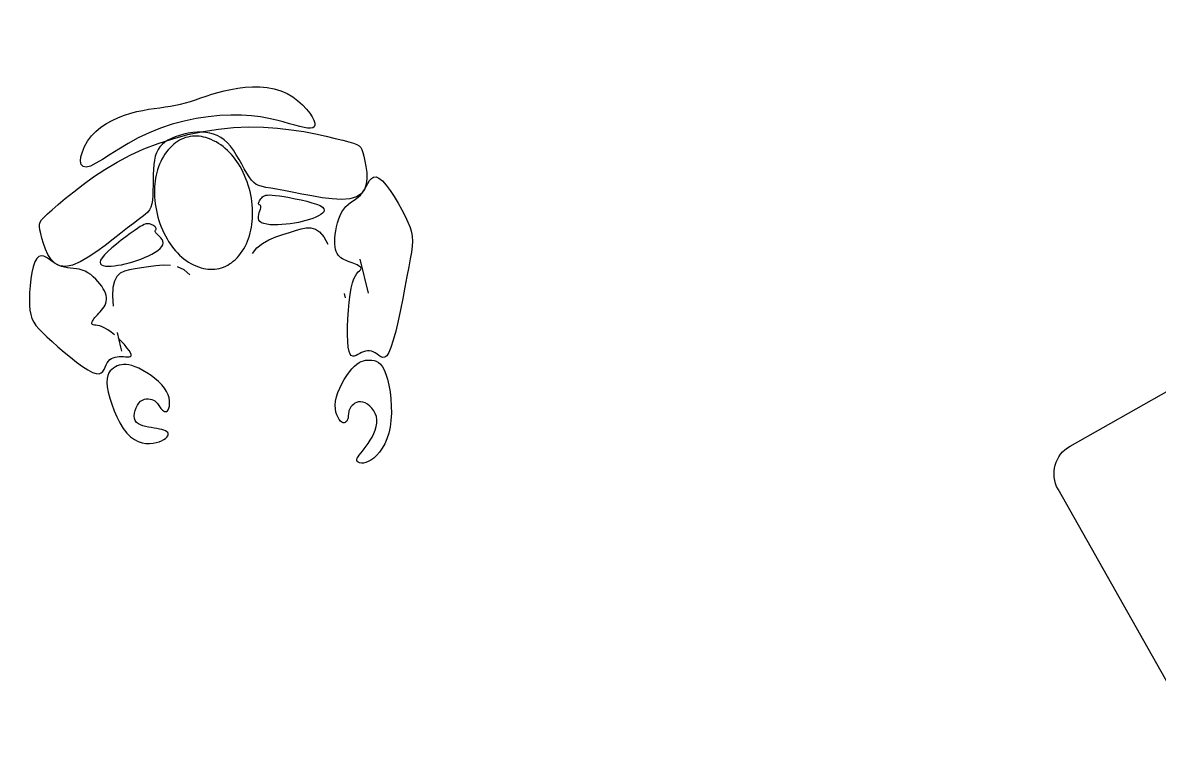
# Model space of a CAD drawing. Header units: inches. Extents: x 204954 to 440946, y -300749 to -143756.
# Drawn here: x 219859.9 to 219914.9, y -150675.4 to -150640.7 of the extents above; entities that cross this region are included whole.
import ezdxf

# ---------------------------------------------------------------- set-up
doc = ezdxf.new("R2010")
doc.units = ezdxf.units.IN
doc.header["$LTSCALE"] = 9
doc.header["$MEASUREMENT"] = 0
doc.linetypes.add('0', pattern=[0])
doc.layers.add('beam framing', color=91, linetype='Continuous')

msp = doc.modelspace()

# ---------------------------------------------------------------- linework, layer by layer
at = {"color": 1, "linetype": '0'}
for p, q in [((219869.31162, -150644.05123), (219869.61782, -150643.97182)), ((219869.61782, -150643.97182), (219869.94432, -150643.90102)), ((219869.94432, -150643.90102), (219870.28702, -150643.84251)), ((219870.28702, -150643.84251), (219870.64037, -150643.80015)), ((219870.64037, -150643.80015), (219870.99886, -150643.77782)), ((219870.99886, -150643.77782), (219871.35693, -150643.7794)), ((219871.35693, -150643.7794), (219871.70906, -150643.80875)), ((219871.70906, -150643.80875), (219872.04971, -150643.86975)), ((219872.04971, -150643.86975), (219872.37334, -150643.96627)), ((219872.37334, -150643.96627), (219872.67498, -150644.10007)), ((219867.51282, -150644.61995), (219867.75485, -150644.55588)), ((219867.75485, -150644.55588), (219867.99663, -150644.48167)), ((219867.99663, -150644.48167), (219868.24129, -150644.39996)), ((219868.24129, -150644.39996), (219868.49198, -150644.31341)), ((219868.49198, -150644.31341), (219868.75183, -150644.22468)), ((219868.75183, -150644.22468), (219869.024, -150644.1364)), ((219869.024, -150644.1364), (219869.31162, -150644.05123)), ((219872.67498, -150644.10007), (219872.95187, -150644.26444)), ((219872.95187, -150644.26444), (219873.20182, -150644.45056)), ((219873.20182, -150644.45056), (219873.42263, -150644.64958)), ((219864.79892, -150645.154), (219865.10001, -150645.05867)), ((219865.10001, -150645.05867), (219865.39712, -150644.98045)), ((219865.39712, -150644.98045), (219865.68606, -150644.91763)), ((219865.68606, -150644.91763), (219865.96656, -150644.86704)), ((219865.96656, -150644.86704), (219866.23935, -150644.82509)), ((219866.23935, -150644.82509), (219866.50516, -150644.78821)), ((219866.50516, -150644.78821), (219866.76468, -150644.75283)), ((219866.76468, -150644.75283), (219867.01866, -150644.71537)), ((219867.01866, -150644.71537), (219867.2678, -150644.67227)), ((219867.2678, -150644.67227), (219867.51282, -150644.61995)), ((219869.95517, -150645.14423), (219869.41221, -150645.17153)), ((219870.46817, -150645.14704), (219869.95517, -150645.14423)), ((219870.94453, -150645.17844), (219870.46817, -150645.14704)), ((219873.42263, -150644.64958), (219873.61212, -150644.8527)), ((219873.61212, -150644.8527), (219873.76808, -150645.05107)), ((219873.76808, -150645.05107), (219873.88832, -150645.23587)), ((219863.65787, -150645.73274), (219863.92332, -150645.55581)), ((219863.92332, -150645.55581), (219864.20541, -150645.40126)), ((219864.20541, -150645.40126), (219864.499, -150645.26776)), ((219864.499, -150645.26776), (219864.79892, -150645.154)), ((219867.10515, -150645.59363), (219866.53566, -150645.7803)), ((219867.68576, -150645.44), (219867.10515, -150645.59363)), ((219868.26929, -150645.31883), (219867.68576, -150645.44)), ((219868.84751, -150645.22954), (219868.26929, -150645.31883)), ((219869.41221, -150645.17153), (219868.84751, -150645.22954)), ((219871.38366, -150645.23319), (219870.94453, -150645.17844)), ((219871.78651, -150645.30512), (219871.38366, -150645.23319)), ((219872.15403, -150645.38803), (219871.78651, -150645.30512)), ((219872.48716, -150645.47577), (219872.15403, -150645.38803)), ((219872.78685, -150645.56214), (219872.48716, -150645.47577)), ((219873.05405, -150645.64098), (219872.78685, -150645.56214)), ((219873.2897, -150645.7061), (219873.05405, -150645.64098)), ((219873.88832, -150645.23587), (219873.97064, -150645.39828)), ((219873.97064, -150645.39828), (219874.01342, -150645.53117)), ((219874.01728, -150645.63425), (219873.98341, -150645.70894)), ((219874.01342, -150645.53117), (219874.01728, -150645.63425)), ((219863.01286, -150646.40833), (219863.1976, -150646.159)), ((219863.1976, -150646.159), (219863.41425, -150645.93337)), ((219863.41425, -150645.93337), (219863.65787, -150645.73274)), ((219865.98552, -150646.00061), (219865.46229, -150646.25247)), ((219866.53566, -150645.7803), (219865.98552, -150646.00061)), ((219867.25451, -150646.19613), (219867.06801, -150646.27471)), ((219867.14099, -150646.28902), (219867.86883, -150646.09467)), ((219867.45479, -150646.12787), (219867.25451, -150646.19613)), ((219867.66502, -150646.07083), (219867.45479, -150646.12787)), ((219867.88138, -150646.02593), (219867.66502, -150646.07083)), ((219867.86883, -150646.09467), (219868.6059, -150645.93892)), ((219868.10005, -150645.99407), (219867.88138, -150646.02593)), ((219868.31721, -150645.97619), (219868.10005, -150645.99407)), ((219868.52904, -150645.97317), (219868.31721, -150645.97619)), ((219868.73242, -150645.98607), (219868.52904, -150645.97317)), ((219868.6059, -150645.93892), (219869.34608, -150645.82324)), ((219868.92704, -150646.01636), (219868.73242, -150645.98607)), ((219869.11328, -150646.06566), (219868.92704, -150646.01636)), ((219869.29152, -150646.13557), (219869.11328, -150646.06566)), ((219869.46215, -150646.22771), (219869.29152, -150646.13557)), ((219869.34608, -150645.82324), (219870.08326, -150645.74908)), ((219869.62555, -150646.34367), (219869.46215, -150646.22771)), ((219870.08326, -150645.74908), (219870.81133, -150645.71791)), ((219870.81133, -150645.71791), (219871.52379, -150645.72958)), ((219871.52379, -150645.72958), (219872.21261, -150645.7775)), ((219872.21261, -150645.7775), (219872.86937, -150645.8535)), ((219872.86937, -150645.8535), (219873.48565, -150645.94936)), ((219873.49439, -150645.75212), (219873.2897, -150645.7061)), ((219873.48565, -150645.94936), (219874.05304, -150646.05692)), ((219873.6673, -150645.77683), (219873.49439, -150645.75212)), ((219873.80723, -150645.77882), (219873.6673, -150645.77683)), ((219873.913, -150645.75666), (219873.80723, -150645.77882)), ((219873.98341, -150645.70894), (219873.913, -150645.75666)), ((219874.05304, -150646.05692), (219874.5631, -150646.16797)), ((219874.5631, -150646.16797), (219875.00743, -150646.27433)), ((219862.755, -150646.92791), (219862.86406, -150646.66947)), ((219862.86406, -150646.66947), (219863.01286, -150646.40833)), ((219864.51603, -150646.79685), (219864.10173, -150647.05838)), ((219864.97101, -150646.52304), (219864.51603, -150646.79685)), ((219865.46229, -150646.25247), (219864.97101, -150646.52304)), ((219865.07394, -150647.08909), (219865.73743, -150646.78769)), ((219865.73743, -150646.78769), (219866.42849, -150646.52052)), ((219866.51377, -150646.68686), (219866.42281, -150646.82111)), ((219866.42849, -150646.52052), (219867.14099, -150646.28902)), ((219866.6227, -150646.56703), (219866.51377, -150646.68686)), ((219866.75076, -150646.45963), (219866.6227, -150646.56703)), ((219866.89909, -150646.36268), (219866.75076, -150646.45963)), ((219867.06801, -150646.27471), (219866.89909, -150646.36268)), ((219869.78211, -150646.48508), (219869.62555, -150646.34367)), ((219869.93221, -150646.65354), (219869.78211, -150646.48508)), ((219870.07623, -150646.84895), (219869.93221, -150646.65354)), ((219875.00743, -150646.27433), (219875.37761, -150646.3678)), ((219875.37761, -150646.3678), (219875.66859, -150646.44307)), ((219875.66859, -150646.44307), (219875.88886, -150646.50634)), ((219875.88886, -150646.50634), (219876.05027, -150646.56667)), ((219876.05027, -150646.56667), (219876.16469, -150646.63313)), ((219876.16469, -150646.63313), (219876.24398, -150646.71479)), ((219876.24398, -150646.71479), (219876.29998, -150646.82071)), ((219862.6713, -150647.37867), (219862.68948, -150647.16915)), ((219862.68948, -150647.16915), (219862.755, -150646.92791)), ((219863.73249, -150647.29214), (219863.41268, -150647.48263)), ((219864.10173, -150647.05838), (219863.73249, -150647.29214)), ((219864.44374, -150647.42164), (219865.07394, -150647.08909)), ((219866.2464, -150647.33001), (219866.21593, -150647.54162)), ((219866.29027, -150647.14071), (219866.2464, -150647.33001)), ((219866.3487, -150646.97173), (219866.29027, -150647.14071)), ((219866.42281, -150646.82111), (219866.3487, -150646.97173)), ((219870.21455, -150647.06443), (219870.07623, -150646.84895)), ((219870.34753, -150647.29139), (219870.21455, -150647.06443)), ((219870.47555, -150647.52124), (219870.34753, -150647.29139)), ((219876.29998, -150646.82071), (219876.34457, -150646.95997)), ((219876.34457, -150646.95997), (219876.3896, -150647.14163)), ((219876.3896, -150647.14163), (219876.44272, -150647.37067)), ((219862.70426, -150647.54196), (219862.6713, -150647.37867)), ((219862.79217, -150647.64451), (219862.70426, -150647.54196)), ((219862.93883, -150647.67181), (219862.79217, -150647.64451)), ((219863.14667, -150647.61435), (219862.93883, -150647.67181)), ((219863.41268, -150647.48263), (219863.14667, -150647.61435)), ((219863.29959, -150648.14056), (219863.85102, -150647.77583)), ((219863.85102, -150647.77583), (219864.44374, -150647.42164)), ((219866.19734, -150647.77589), (219866.18756, -150648.02677)), ((219866.21593, -150647.54162), (219866.19734, -150647.77589)), ((219870.59898, -150647.74538), (219870.47555, -150647.52124)), ((219870.71818, -150647.95523), (219870.59898, -150647.74538)), ((219876.44272, -150647.37067), (219876.49474, -150647.63568)), ((219876.49474, -150647.63568), (219876.53228, -150647.92116)), ((219862.79324, -150648.50472), (219863.29959, -150648.14056)), ((219866.18315, -150648.28656), (219866.18064, -150648.54759)), ((219866.18756, -150648.02677), (219866.18315, -150648.28656)), ((219870.83353, -150648.14219), (219870.71818, -150647.95523)), ((219870.9454, -150648.29768), (219870.83353, -150648.14219)), ((219871.05562, -150648.41587), (219870.9454, -150648.29768)), ((219871.17191, -150648.502), (219871.05562, -150648.41587)), ((219876.50401, -150648.60281), (219876.58618, -150648.4521)), ((219876.54192, -150648.2116), (219876.51027, -150648.49151)), ((219876.53228, -150647.92116), (219876.54192, -150648.2116)), ((219876.58618, -150648.4521), (219876.67048, -150648.31704)), ((219876.67048, -150648.31704), (219876.7617, -150648.21094)), ((219876.7617, -150648.21094), (219876.86463, -150648.14709)), ((219876.86463, -150648.14709), (219876.98407, -150648.13881)), ((219876.98407, -150648.13881), (219877.12482, -150648.1994)), ((219877.12482, -150648.1994), (219877.28959, -150648.33743)), ((219877.28959, -150648.33743), (219877.47279, -150648.54247)), ((219861.93106, -150649.18686), (219862.3358, -150648.85719)), ((219862.3358, -150648.85719), (219862.79324, -150648.50472)), ((219866.1766, -150648.8022), (219866.16757, -150649.04269)), ((219866.18064, -150648.54759), (219866.1766, -150648.8022)), ((219871.30346, -150648.56408), (219871.17191, -150648.502)), ((219871.45944, -150648.61013), (219871.30346, -150648.56408)), ((219871.64904, -150648.64813), (219871.45944, -150648.61013)), ((219871.88143, -150648.68611), (219871.64904, -150648.64813)), ((219872.16581, -150648.73207), (219871.88143, -150648.68611)), ((219872.51136, -150648.79402), (219872.16581, -150648.73207)), ((219872.92228, -150648.87662), (219872.51136, -150648.79402)), ((219873.3829, -150648.97114), (219872.92228, -150648.87662)), ((219873.87256, -150649.06552), (219873.3829, -150648.97114)), ((219876.26954, -150648.9577), (219876.03366, -150649.11298)), ((219876.22358, -150649.01896), (219876.32685, -150648.89793)), ((219876.42395, -150648.74537), (219876.26954, -150648.9577)), ((219876.32685, -150648.89793), (219876.41916, -150648.75586)), ((219876.41916, -150648.75586), (219876.50401, -150648.60281)), ((219876.51027, -150648.49151), (219876.42395, -150648.74537)), ((219877.47279, -150648.54247), (219877.66677, -150648.79934)), ((219877.66677, -150648.79934), (219877.86386, -150649.09288)), ((219861.29491, -150649.73336), (219861.58283, -150649.48262)), ((219861.58283, -150649.48262), (219861.93106, -150649.18686)), ((219866.12076, -150649.45063), (219866.07588, -150649.60588)), ((219866.15011, -150649.26139), (219866.12076, -150649.45063)), ((219866.16757, -150649.04269), (219866.15011, -150649.26139)), ((219871.28841, -150649.41871), (219871.29695, -150649.38125)), ((219871.2894, -150649.4488), (219871.28841, -150649.41871)), ((219871.30036, -150649.47041), (219871.2894, -150649.4488)), ((219871.29695, -150649.38125), (219871.3139, -150649.33837)), ((219871.31875, -150649.48599), (219871.30036, -150649.47041)), ((219871.3139, -150649.33837), (219871.3381, -150649.29206)), ((219871.34135, -150649.49887), (219871.31875, -150649.48599)), ((219871.3381, -150649.29206), (219871.36841, -150649.24429)), ((219871.3649, -150649.51237), (219871.34135, -150649.49887)), ((219871.38617, -150649.52982), (219871.3649, -150649.51237)), ((219871.36841, -150649.24429), (219871.4037, -150649.19704)), ((219871.4019, -150649.55454), (219871.38617, -150649.52982)), ((219871.4037, -150649.19704), (219871.4428, -150649.15227)), ((219871.4428, -150649.15227), (219871.48459, -150649.11196)), ((219871.48459, -150649.11196), (219871.52894, -150649.07784)), ((219871.52894, -150649.07784), (219871.57979, -150649.05067)), ((219871.57979, -150649.05067), (219871.64212, -150649.03096)), ((219871.64212, -150649.03096), (219871.72089, -150649.01922)), ((219871.72089, -150649.01922), (219871.82107, -150649.01596)), ((219871.82107, -150649.01596), (219871.94763, -150649.02171)), ((219871.94763, -150649.02171), (219872.10554, -150649.03697)), ((219872.10554, -150649.03697), (219872.29977, -150649.06225)), ((219872.29977, -150649.06225), (219872.53239, -150649.09777)), ((219872.53239, -150649.09777), (219872.79387, -150649.14255)), ((219872.79387, -150649.14255), (219873.07179, -150649.1953)), ((219873.07179, -150649.1953), (219873.35374, -150649.25474)), ((219873.35374, -150649.25474), (219873.62729, -150649.31959)), ((219873.62729, -150649.31959), (219873.88001, -150649.38857)), ((219874.37061, -150649.1477), (219873.87256, -150649.06552)), ((219873.88001, -150649.38857), (219874.0995, -150649.46038)), ((219874.0995, -150649.46038), (219874.27332, -150649.53376)), ((219874.27332, -150649.53376), (219874.39204, -150649.60755)), ((219874.8564, -150649.2056), (219874.37061, -150649.1477)), ((219875.30927, -150649.22716), (219874.8564, -150649.2056)), ((219875.70857, -150649.20031), (219875.30927, -150649.22716)), ((219875.51815, -150649.57522), (219875.63061, -150649.4724)), ((219875.63061, -150649.4724), (219875.74921, -150649.38171)), ((219876.03366, -150649.11298), (219875.70857, -150649.20031)), ((219875.74921, -150649.38171), (219875.87087, -150649.29709)), ((219875.87087, -150649.29709), (219875.99253, -150649.21247)), ((219875.99253, -150649.21247), (219876.11112, -150649.12179)), ((219876.11112, -150649.12179), (219876.22358, -150649.01896)), ((219877.86386, -150649.09288), (219878.05639, -150649.40792)), ((219878.05639, -150649.40792), (219878.2367, -150649.72927)), ((219860.78485, -150650.21486), (219860.90154, -150650.08807)), ((219860.90154, -150650.08807), (219861.06941, -150649.93206)), ((219861.06941, -150649.93206), (219861.29491, -150649.73336)), ((219865.6516, -150650.08136), (219865.46148, -150650.22031)), ((219865.80352, -150649.96173), (219865.6516, -150650.08136)), ((219865.92183, -150649.85014), (219865.80352, -150649.96173)), ((219866.01109, -150649.73529), (219865.92183, -150649.85014)), ((219866.07588, -150649.60588), (219866.01109, -150649.73529)), ((219871.28299, -150650.14748), (219871.28353, -150650.0568)), ((219871.28353, -150650.0568), (219871.30031, -150649.9631)), ((219871.30031, -150649.9631), (219871.32703, -150649.87042)), ((219871.32703, -150649.87042), (219871.35738, -150649.78283)), ((219871.35738, -150649.78283), (219871.38507, -150649.70437)), ((219871.38507, -150649.70437), (219871.4038, -150649.6391)), ((219871.40886, -150649.58986), (219871.4019, -150649.55454)), ((219871.4038, -150649.6391), (219871.40886, -150649.58986)), ((219874.06213, -150650.09207), (219873.91496, -150650.15104)), ((219874.19487, -150650.0296), (219874.06213, -150650.09207)), ((219874.30831, -150649.96409), (219874.19487, -150650.0296)), ((219874.3969, -150649.89602), (219874.30831, -150649.96409)), ((219874.39204, -150649.60755), (219874.45823, -150649.68115)), ((219874.45512, -150649.82586), (219874.3969, -150649.89602)), ((219874.4774, -150649.75407), (219874.45512, -150649.82586)), ((219874.45823, -150649.68115), (219874.4774, -150649.75407)), ((219875.17538, -150650.17943), (219875.2436, -150650.00244)), ((219875.2436, -150650.00244), (219875.32331, -150649.83971)), ((219875.32331, -150649.83971), (219875.41489, -150649.69625)), ((219875.41489, -150649.69625), (219875.51815, -150649.57522)), ((219878.2367, -150649.72927), (219878.39712, -150650.04177)), ((219878.39712, -150650.04177), (219878.53, -150650.33025)), ((219860.67698, -150650.55433), (219860.67904, -150650.43453)), ((219860.70017, -150650.6987), (219860.67698, -150650.55433)), ((219860.67904, -150650.43453), (219860.71284, -150650.32586)), ((219860.71284, -150650.32586), (219860.78485, -150650.21486)), ((219864.94842, -150650.60139), (219864.61924, -150650.86086)), ((219865.22861, -150650.38989), (219864.94842, -150650.60139)), ((219865.46148, -150650.22031), (219865.22861, -150650.38989)), ((219865.42021, -150650.63457), (219865.2584, -150650.74493)), ((219865.55416, -150650.54956), (219865.42021, -150650.63457)), ((219865.66445, -150650.48721), (219865.55416, -150650.54956)), ((219865.75528, -150650.44482), (219865.66445, -150650.48721)), ((219865.83085, -150650.41968), (219865.75528, -150650.44482)), ((219865.89535, -150650.40908), (219865.83085, -150650.41968)), ((219865.95299, -150650.41033), (219865.89535, -150650.40908)), ((219866.00797, -150650.42071), (219865.95299, -150650.41033)), ((219866.06347, -150650.43777), (219866.00797, -150650.42071)), ((219866.11859, -150650.46002), (219866.06347, -150650.43777)), ((219866.17143, -150650.48622), (219866.11859, -150650.46002)), ((219866.22007, -150650.51512), (219866.17143, -150650.48622)), ((219866.26259, -150650.54548), (219866.22007, -150650.51512)), ((219866.29709, -150650.57607), (219866.26259, -150650.54548)), ((219866.32165, -150650.60562), (219866.29709, -150650.57607)), ((219866.33436, -150650.63291), (219866.32165, -150650.60562)), ((219866.33437, -150650.65713), (219866.33436, -150650.63291)), ((219871.30498, -150650.23106), (219871.28299, -150650.14748)), ((219871.35581, -150650.30351), (219871.30498, -150650.23106)), ((219871.43997, -150650.36162), (219871.35581, -150650.30351)), ((219871.55467, -150650.40562), (219871.43997, -150650.36162)), ((219871.69534, -150650.43662), (219871.55467, -150650.40562)), ((219871.8574, -150650.4557), (219871.69534, -150650.43662)), ((219872.03626, -150650.46397), (219871.8574, -150650.4557)), ((219872.22733, -150650.46252), (219872.03626, -150650.46397)), ((219872.42603, -150650.45244), (219872.22733, -150650.46252)), ((219872.62778, -150650.43484), (219872.42603, -150650.45244)), ((219872.8285, -150650.41068), (219872.62778, -150650.43484)), ((219873.02615, -150650.38045), (219872.8285, -150650.41068)), ((219873.21921, -150650.34451), (219873.02615, -150650.38045)), ((219873.08779, -150650.73244), (219873.3567, -150650.65061)), ((219873.40615, -150650.30324), (219873.21921, -150650.34451)), ((219873.3567, -150650.65061), (219873.60274, -150650.60145)), ((219873.58544, -150650.257), (219873.40615, -150650.30324)), ((219873.75555, -150650.20614), (219873.58544, -150650.257)), ((219873.60274, -150650.60145), (219873.8305, -150650.60087)), ((219873.91496, -150650.15104), (219873.75555, -150650.20614)), ((219873.8305, -150650.60087), (219874.04459, -150650.66477)), ((219875.03573, -150650.74586), (219875.07183, -150650.55615)), ((219875.07183, -150650.55615), (219875.11825, -150650.36567)), ((219875.11825, -150650.36567), (219875.17538, -150650.17943)), ((219878.53, -150650.33025), (219878.62939, -150650.58451)), ((219878.62939, -150650.58451), (219878.69627, -150650.81423)), ((219860.74215, -150650.88109), (219860.70017, -150650.6987)), ((219860.79833, -150651.10941), (219860.74215, -150650.88109)), ((219860.87174, -150651.36931), (219860.79833, -150651.10941)), ((219864.25114, -150651.15345), (219863.85707, -150651.45904)), ((219864.61924, -150650.86086), (219864.25114, -150651.15345)), ((219864.85399, -150651.03995), (219864.62994, -150651.21266)), ((219865.06697, -150650.88179), (219864.85399, -150651.03995)), ((219865.2584, -150650.74493), (219865.06697, -150650.88179)), ((219866.28183, -150650.77809), (219866.28469, -150650.74892)), ((219866.29159, -150650.81274), (219866.28183, -150650.77809)), ((219866.28469, -150650.74892), (219866.29577, -150650.72375)), ((219866.31837, -150650.85437), (219866.29159, -150650.81274)), ((219866.29577, -150650.72375), (219866.31067, -150650.70106)), ((219866.31067, -150650.70106), (219866.325, -150650.67935)), ((219866.36458, -150650.90412), (219866.31837, -150650.85437)), ((219866.325, -150650.67935), (219866.33437, -150650.65713)), ((219866.42475, -150650.96158), (219866.36458, -150650.90412)), ((219866.49143, -150651.02599), (219866.42475, -150650.96158)), ((219866.55716, -150651.09657), (219866.49143, -150651.02599)), ((219866.6145, -150651.17256), (219866.55716, -150651.09657)), ((219866.65598, -150651.2532), (219866.6145, -150651.17256)), ((219871.47958, -150651.36218), (219871.79276, -150651.18957)), ((219871.79276, -150651.18957), (219872.12777, -150651.05084)), ((219872.12777, -150651.05084), (219872.46664, -150650.93501)), ((219872.46664, -150650.93501), (219872.79138, -150650.83105)), ((219872.79138, -150650.83105), (219873.08779, -150650.73244)), ((219874.04459, -150650.66477), (219874.24962, -150650.80905)), ((219874.24962, -150650.80905), (219874.4502, -150651.04961)), ((219874.4502, -150651.04961), (219874.65093, -150651.40236)), ((219874.98553, -150651.26131), (219874.99292, -150651.10297)), ((219874.99292, -150651.10297), (219875.00955, -150650.9298)), ((219875.00955, -150650.9298), (219875.03573, -150650.74586)), ((219878.69627, -150650.81423), (219878.73333, -150651.03407)), ((219878.73333, -150651.03407), (219878.74326, -150651.2587)), ((219860.96735, -150651.64092), (219860.87174, -150651.36931)), ((219861.09007, -150651.90434), (219860.96735, -150651.64092)), ((219863.85707, -150651.45904), (219863.45, -150651.75754)), ((219863.99642, -150651.75046), (219863.83312, -150651.91375)), ((219864.19066, -150651.57467), (219863.99642, -150651.75046)), ((219864.40533, -150651.39315), (219864.19066, -150651.57467)), ((219864.62994, -150651.21266), (219864.40533, -150651.39315)), ((219866.28298, -150651.78782), (219866.4189, -150651.69753)), ((219866.4189, -150651.69753), (219866.53036, -150651.60628)), ((219866.53036, -150651.60628), (219866.61278, -150651.51517)), ((219866.61278, -150651.51517), (219866.66157, -150651.4253)), ((219866.67415, -150651.3377), (219866.65598, -150651.2532)), ((219866.66157, -150651.4253), (219866.67415, -150651.3377)), ((219870.9906, -150651.85311), (219871.2062, -150651.57969)), ((219871.2062, -150651.57969), (219871.47958, -150651.36218)), ((219874.98748, -150651.40466), (219874.98553, -150651.26131)), ((219874.99896, -150651.53384), (219874.98748, -150651.40466)), ((219875.02017, -150651.64963), (219874.99896, -150651.53384)), ((219875.0513, -150651.75286), (219875.02017, -150651.64963)), ((219875.09254, -150651.84432), (219875.0513, -150651.75286)), ((219878.72876, -150651.50276), (219878.69252, -150651.78093)), ((219878.74326, -150651.2587), (219878.72876, -150651.50276)), ((219860.45674, -150652.25711), (219860.37802, -150652.48932)), ((219860.54815, -150652.08819), (219860.45674, -150652.25711)), ((219860.65171, -150651.99316), (219860.54815, -150652.08819)), ((219860.76606, -150651.96357), (219860.65171, -150651.99316)), ((219860.88965, -150651.98618), (219860.76606, -150651.96357)), ((219861.02094, -150652.04775), (219860.88965, -150651.98618)), ((219861.15838, -150652.13507), (219861.02094, -150652.04775)), ((219861.24485, -150652.13971), (219861.09007, -150651.90434)), ((219861.30042, -150652.23489), (219861.15838, -150652.13507)), ((219861.43663, -150652.32711), (219861.24485, -150652.13971)), ((219861.44552, -150652.33397), (219861.30042, -150652.23489)), ((219862.6487, -150652.25285), (219862.2804, -150652.40944)), ((219863.04288, -150652.02884), (219862.6487, -150652.25285)), ((219863.45, -150651.75754), (219863.04288, -150652.02884)), ((219863.63872, -150652.17728), (219863.61297, -150652.27285)), ((219863.61297, -150652.27285), (219863.62883, -150652.34656)), ((219863.71126, -150652.05778), (219863.63872, -150652.17728)), ((219863.83312, -150651.91375), (219863.71126, -150652.05778)), ((219864.83263, -150652.35206), (219865.01803, -150652.30435)), ((219865.01803, -150652.30435), (219865.20648, -150652.24912)), ((219865.20648, -150652.24912), (219865.39645, -150652.18672)), ((219865.39645, -150652.18672), (219865.58641, -150652.11752)), ((219865.58641, -150652.11752), (219865.77432, -150652.04201)), ((219865.77432, -150652.04201), (219865.95611, -150651.96116)), ((219865.95611, -150651.96116), (219866.12719, -150651.87606)), ((219866.12719, -150651.87606), (219866.28298, -150651.78782)), ((219875.14408, -150651.92481), (219875.09254, -150651.84432)), ((219875.20612, -150651.99515), (219875.14408, -150651.92481)), ((219875.27846, -150652.05622), (219875.20612, -150651.99515)), ((219875.35939, -150652.10928), (219875.27846, -150652.05622)), ((219875.44681, -150652.1557), (219875.35939, -150652.10928)), ((219875.53861, -150652.19682), (219875.44681, -150652.1557)), ((219875.63271, -150652.23399), (219875.53861, -150652.19682)), ((219875.72698, -150652.26856), (219875.63271, -150652.23399)), ((219875.81935, -150652.30189), (219875.72698, -150652.26856)), ((219875.9077, -150652.33533), (219875.81935, -150652.30189)), ((219876.20156, -150652.1272), (219876.59517, -150653.7743)), ((219878.63725, -150652.10785), (219878.56563, -150652.4982)), ((219878.69252, -150651.78093), (219878.63725, -150652.10785)), ((219860.31236, -150652.76942), (219860.26013, -150653.08201)), ((219860.37802, -150652.48932), (219860.31236, -150652.76942)), ((219861.67036, -150652.44669), (219861.43663, -150652.32711)), ((219861.59213, -150652.4191), (219861.44552, -150652.33397)), ((219861.73892, -150652.48023), (219861.59213, -150652.4191)), ((219861.95096, -150652.47854), (219861.67036, -150652.44669)), ((219861.8855, -150652.52016), (219861.73892, -150652.48023)), ((219862.03167, -150652.54488), (219861.8855, -150652.52016)), ((219862.2804, -150652.40944), (219861.95096, -150652.47854)), ((219862.17726, -150652.56039), (219862.03167, -150652.54488)), ((219862.32208, -150652.57269), (219862.17726, -150652.56039)), ((219862.46595, -150652.58776), (219862.32208, -150652.57269)), ((219862.60868, -150652.6116), (219862.46595, -150652.58776)), ((219862.7501, -150652.65022), (219862.60868, -150652.6116)), ((219862.88979, -150652.70809), (219862.7501, -150652.65022)), ((219863.02645, -150652.78369), (219862.88979, -150652.70809)), ((219863.15854, -150652.87398), (219863.02645, -150652.78369)), ((219863.62883, -150652.34656), (219863.68117, -150652.40051)), ((219863.68117, -150652.40051), (219863.76481, -150652.43678)), ((219863.76481, -150652.43678), (219863.87461, -150652.45744)), ((219863.87461, -150652.45744), (219864.00541, -150652.46458)), ((219864.00541, -150652.46458), (219864.15205, -150652.46029)), ((219864.15205, -150652.46029), (219864.30999, -150652.44635)), ((219864.30999, -150652.44635), (219864.47708, -150652.42342)), ((219864.5887, -150652.80939), (219864.42663, -150652.96318)), ((219864.47708, -150652.42342), (219864.6518, -150652.39187)), ((219864.79211, -150652.70693), (219864.5887, -150652.80939)), ((219864.6518, -150652.39187), (219864.83263, -150652.35206)), ((219865.03379, -150652.63954), (219864.79211, -150652.70693)), ((219865.31065, -150652.59095), (219865.03379, -150652.63954)), ((219865.61961, -150652.54489), (219865.31065, -150652.59095)), ((219865.95627, -150652.49079), (219865.61961, -150652.54489)), ((219866.3109, -150652.4409), (219865.95627, -150652.49079)), ((219866.67243, -150652.41317), (219866.3109, -150652.4409)), ((219867.02982, -150652.42554), (219866.67243, -150652.41317)), ((219867.68792, -150652.64236), (219867.372, -150652.49595)), ((219867.96653, -150652.88269), (219867.68792, -150652.64236)), ((219875.99001, -150652.36993), (219875.9077, -150652.33533)), ((219875.98645, -150652.9251), (219876.05716, -150652.81652)), ((219876.06448, -150652.40555), (219875.99001, -150652.36993)), ((219876.05716, -150652.81652), (219876.12256, -150652.73982)), ((219876.1294, -150652.44176), (219876.06448, -150652.40555)), ((219876.12256, -150652.73982), (219876.17901, -150652.68652)), ((219876.18305, -150652.47811), (219876.1294, -150652.44176)), ((219876.17901, -150652.68652), (219876.22287, -150652.64812)), ((219876.2237, -150652.51416), (219876.18305, -150652.47811)), ((219876.22287, -150652.64812), (219876.2505, -150652.61615)), ((219876.24964, -150652.54948), (219876.2237, -150652.51416)), ((219876.25915, -150652.58362), (219876.24964, -150652.54948)), ((219876.2505, -150652.61615), (219876.25915, -150652.58362)), ((219878.56563, -150652.4982), (219878.48032, -150652.96025)), ((219860.26013, -150653.08201), (219860.22167, -150653.41172)), ((219863.28453, -150652.97593), (219863.15854, -150652.87398)), ((219863.4029, -150653.08651), (219863.28453, -150652.97593)), ((219863.5121, -150653.20267), (219863.4029, -150653.08651)), ((219863.6106, -150653.3214), (219863.5121, -150653.20267)), ((219863.69688, -150653.43964), (219863.6106, -150653.3214)), ((219864.30898, -150653.18457), (219864.23884, -150653.48983)), ((219864.42663, -150652.96318), (219864.30898, -150653.18457)), ((219875.77892, -150653.52688), (219875.84369, -150653.27179)), ((219875.84369, -150653.27179), (219875.91408, -150653.07403)), ((219875.91408, -150653.07403), (219875.98645, -150652.9251)), ((219878.48032, -150652.96025), (219878.38382, -150653.47684)), ((219860.19735, -150653.74315), (219860.18754, -150654.06091)), ((219860.22167, -150653.41172), (219860.19735, -150653.74315)), ((219863.76965, -150653.55488), (219863.69688, -150653.43964)), ((219863.82865, -150653.66661), (219863.76965, -150653.55488)), ((219863.8739, -150653.77482), (219863.82865, -150653.66661)), ((219863.90538, -150653.87952), (219863.8739, -150653.77482)), ((219863.9231, -150653.98071), (219863.90538, -150653.87952)), ((219864.23884, -150653.48983), (219864.21927, -150653.89522)), ((219864.21927, -150653.89522), (219864.25164, -150654.40977)), ((219875.43689, -150653.79001), (219875.48533, -150653.99851)), ((219875.67669, -150654.20765), (219875.7229, -150653.84336)), ((219875.7229, -150653.84336), (219875.77892, -150653.52688)), ((219878.38382, -150653.47684), (219878.27856, -150654.02443)), ((219860.18754, -150654.06091), (219860.19259, -150654.34961)), ((219860.19259, -150654.34961), (219860.21332, -150654.59801)), ((219863.75159, -150654.51522), (219863.80858, -150654.4343)), ((219863.80858, -150654.4343), (219863.85677, -150654.35038)), ((219863.85677, -150654.35038), (219863.89368, -150654.2632)), ((219863.89368, -150654.2632), (219863.91725, -150654.17255)), ((219863.91725, -150654.17255), (219863.92706, -150654.07838)), ((219863.92706, -150654.07838), (219863.9231, -150653.98071)), ((219875.64084, -150654.60177), (219875.67669, -150654.20765)), ((219878.27856, -150654.02443), (219878.16702, -150654.57947)), ((219860.21332, -150654.59801), (219860.25234, -150654.81144)), ((219860.25234, -150654.81144), (219860.31273, -150654.99935)), ((219860.31273, -150654.99935), (219860.39755, -150655.17122)), ((219863.27208, -150655.07899), (219863.31362, -150655.01734)), ((219863.31362, -150655.01734), (219863.36394, -150654.9519)), ((219863.36394, -150654.9519), (219863.42171, -150654.88382)), ((219863.42171, -150654.88382), (219863.48539, -150654.81405)), ((219863.48539, -150654.81405), (219863.55271, -150654.74256)), ((219863.55271, -150654.74256), (219863.62117, -150654.6691)), ((219863.62117, -150654.6691), (219863.68829, -150654.5934)), ((219863.68829, -150654.5934), (219863.75159, -150654.51522)), ((219875.60241, -150655.40757), (219875.6159, -150655.00774)), ((219875.6159, -150655.00774), (219875.64084, -150654.60177)), ((219878.16702, -150654.57947), (219878.05163, -150655.11843)), ((219860.39755, -150655.17122), (219860.50987, -150655.33652)), ((219860.50987, -150655.33652), (219860.65278, -150655.50471)), ((219860.65278, -150655.50471), (219860.82932, -150655.68527)), ((219863.21353, -150655.22943), (219863.2207, -150655.1862)), ((219863.22049, -150655.26419), (219863.21353, -150655.22943)), ((219863.24292, -150655.28929), (219863.22049, -150655.26419)), ((219863.2207, -150655.1862), (219863.24066, -150655.13567)), ((219863.24066, -150655.13567), (219863.27208, -150655.07899)), ((219863.28185, -150655.30464), (219863.24292, -150655.28929)), ((219863.33721, -150655.31437), (219863.28185, -150655.30464)), ((219863.40862, -150655.32366), (219863.33721, -150655.31437)), ((219863.49571, -150655.33771), (219863.40862, -150655.32366)), ((219863.59809, -150655.3617), (219863.49571, -150655.33771)), ((219863.7154, -150655.40083), (219863.59809, -150655.3617)), ((219863.84726, -150655.46029), (219863.7154, -150655.40083)), ((219863.9933, -150655.54527), (219863.84726, -150655.46029)), ((219864.15208, -150655.65879), (219863.9933, -150655.54527)), ((219875.60093, -150655.78328), (219875.60241, -150655.40757)), ((219878.05163, -150655.11843), (219877.93484, -150655.61776)), ((219860.82932, -150655.68527), (219861.04259, -150655.88765)), ((219861.04259, -150655.88765), (219861.29331, -150656.11779)), ((219861.29331, -150656.11779), (219861.57291, -150656.36738)), ((219864.31796, -150655.79528), (219864.15208, -150655.65879)), ((219864.44818, -150655.67945), (219864.59774, -150656.38024)), ((219864.64423, -150656.10613), (219864.48424, -150655.94698)), ((219864.79123, -150656.26498), (219864.64423, -150656.10613)), ((219875.612, -150656.11688), (219875.60093, -150655.78328)), ((219875.63616, -150656.39039), (219875.612, -150656.11688)), ((219877.81912, -150656.05393), (219877.7069, -150656.40338)), ((219877.93484, -150655.61776), (219877.81912, -150656.05393)), ((219861.57291, -150656.36738), (219861.87048, -150656.62458)), ((219861.87048, -150656.62458), (219862.17512, -150656.87754)), ((219864.59774, -150656.38024), (219864.6488, -150656.58812)), ((219864.91854, -150656.41579), (219864.79123, -150656.26498)), ((219865.01945, -150656.5508), (219864.91854, -150656.41579)), ((219865.08728, -150656.66226), (219865.01945, -150656.5508)), ((219865.1173, -150656.7445), (219865.08728, -150656.66226)), ((219875.67364, -150656.59058), (219875.63616, -150656.39039)), ((219875.72325, -150656.72325), (219875.67364, -150656.59058)), ((219876.19095, -150656.6931), (219876.10033, -150656.74367)), ((219876.2833, -150656.64751), (219876.19095, -150656.6931)), ((219876.37681, -150656.61015), (219876.2833, -150656.64751)), ((219876.4711, -150656.5828), (219876.37681, -150656.61015)), ((219876.56579, -150656.56725), (219876.4711, -150656.5828)), ((219876.6605, -150656.56531), (219876.56579, -150656.56725)), ((219876.75484, -150656.57875), (219876.6605, -150656.56531)), ((219876.84845, -150656.60938), (219876.75484, -150656.57875)), ((219876.94093, -150656.65898), (219876.84845, -150656.60938)), ((219877.03213, -150656.72631), (219876.94093, -150656.65898)), ((219877.60009, -150656.64925), (219877.4983, -150656.80124)), ((219877.7069, -150656.40338), (219877.60009, -150656.64925)), ((219862.17512, -150656.87754), (219862.47591, -150657.11442)), ((219862.47591, -150657.11442), (219862.76195, -150657.32337)), ((219863.86487, -150657.3602), (219863.91217, -150657.25056)), ((219863.91217, -150657.25056), (219863.96292, -150657.14859)), ((219863.96292, -150657.14859), (219864.02299, -150657.06254)), ((219864.02299, -150657.06254), (219864.09263, -150656.9929)), ((219864.09263, -150656.9929), (219864.1707, -150656.93825)), ((219864.1707, -150656.93825), (219864.25606, -150656.89717)), ((219864.25606, -150656.89717), (219864.34754, -150656.86822)), ((219864.34754, -150656.86822), (219864.44401, -150656.84999)), ((219864.44401, -150656.84999), (219864.54431, -150656.84104)), ((219864.64584, -150657.23606), (219864.54368, -150657.26259)), ((219864.54431, -150656.84104), (219864.64729, -150656.83995)), ((219864.75585, -150657.2221), (219864.64584, -150657.23606)), ((219864.64729, -150656.83995), (219864.75115, -150656.84475)), ((219864.75115, -150656.84475), (219864.85138, -150656.85126)), ((219864.87581, -150657.22276), (219864.75585, -150657.2221)), ((219864.85138, -150656.85126), (219864.94281, -150656.85477)), ((219865.00783, -150657.24009), (219864.87581, -150657.22276)), ((219864.94281, -150656.85477), (219865.02028, -150656.85057)), ((219865.15402, -150657.27615), (219865.00783, -150657.24009)), ((219865.02028, -150656.85057), (219865.07863, -150656.83393)), ((219865.07863, -150656.83393), (219865.11269, -150656.80015)), ((219865.11269, -150656.80015), (219865.1173, -150656.7445)), ((219875.78348, -150656.79898), (219875.72325, -150656.72325)), ((219875.85281, -150656.82832), (219875.78348, -150656.79898)), ((219875.92974, -150656.82184), (219875.85281, -150656.82832)), ((219876.01275, -150656.7901), (219875.92974, -150656.82184)), ((219875.93619, -150657.31128), (219876.05028, -150657.21302)), ((219876.10033, -150656.74367), (219876.01275, -150656.7901)), ((219876.05028, -150657.21302), (219876.1602, -150657.13787)), ((219876.1602, -150657.13787), (219876.2669, -150657.08304)), ((219876.2669, -150657.08304), (219876.37134, -150657.04575)), ((219876.37134, -150657.04575), (219876.47445, -150657.02324)), ((219876.47445, -150657.02324), (219876.57721, -150657.01271)), ((219876.57721, -150657.01271), (219876.68054, -150657.0114)), ((219876.68054, -150657.0114), (219876.78507, -150657.01788)), ((219876.78507, -150657.01788), (219876.88999, -150657.03616)), ((219876.88999, -150657.03616), (219876.99418, -150657.07163)), ((219876.99418, -150657.07163), (219877.09648, -150657.12965)), ((219877.12277, -150656.79803), (219877.03213, -150656.72631)), ((219877.09648, -150657.12965), (219877.19577, -150657.21559)), ((219877.21377, -150656.85776), (219877.12277, -150656.79803)), ((219877.19577, -150657.21559), (219877.2909, -150657.33484)), ((219877.30607, -150656.88912), (219877.21377, -150656.85776)), ((219877.4006, -150656.87574), (219877.30607, -150656.88912)), ((219877.4983, -150656.80124), (219877.4006, -150656.87574)), ((219862.76195, -150657.32337), (219863.02233, -150657.49253)), ((219863.02233, -150657.49253), (219863.24615, -150657.61007)), ((219863.24615, -150657.61007), (219863.42552, -150657.66782)), ((219863.42552, -150657.66782), (219863.56469, -150657.67225)), ((219863.56469, -150657.67225), (219863.67093, -150657.63354)), ((219863.67093, -150657.63354), (219863.75153, -150657.56185)), ((219863.75153, -150657.56185), (219863.81375, -150657.46735)), ((219863.81375, -150657.46735), (219863.86487, -150657.3602)), ((219863.98727, -150657.76029), (219863.95633, -150657.90966)), ((219864.03697, -150657.63874), (219863.98727, -150657.76029)), ((219864.10199, -150657.54073), (219864.03697, -150657.63874)), ((219864.17888, -150657.46199), (219864.10199, -150657.54073)), ((219864.26421, -150657.39824), (219864.17888, -150657.46199)), ((219864.35451, -150657.34521), (219864.26421, -150657.39824)), ((219864.44728, -150657.29966), (219864.35451, -150657.34521)), ((219864.54368, -150657.26259), (219864.44728, -150657.29966)), ((219865.31648, -150657.33297), (219865.15402, -150657.27615)), ((219865.49591, -150657.41181), (219865.31648, -150657.33297)), ((219865.68741, -150657.51072), (219865.49591, -150657.41181)), ((219865.88466, -150657.62696), (219865.68741, -150657.51072)), ((219866.08136, -150657.75778), (219865.88466, -150657.62696)), ((219866.2712, -150657.90045), (219866.08136, -150657.75778)), ((219875.4431, -150657.95452), (219875.56648, -150657.76166)), ((219875.56648, -150657.76166), (219875.69257, -150657.58686)), ((219875.69257, -150657.58686), (219875.81697, -150657.43541)), ((219875.81697, -150657.43541), (219875.93619, -150657.31128)), ((219877.2909, -150657.33484), (219877.38073, -150657.49276)), ((219877.38073, -150657.49276), (219877.46413, -150657.69473)), ((219877.46413, -150657.69473), (219877.53976, -150657.94361)), ((219863.95633, -150657.90966), (219863.94761, -150658.09113)), ((219863.94761, -150658.09113), (219863.96453, -150658.30898)), ((219863.96453, -150658.30898), (219864.00954, -150658.5649)), ((219866.44787, -150658.05221), (219866.2712, -150657.90045)), ((219866.60506, -150658.21033), (219866.44787, -150658.05221)), ((219866.73645, -150658.37206), (219866.60506, -150658.21033)), ((219875.22197, -150658.37322), (219875.3268, -150658.16014)), ((219875.3268, -150658.16014), (219875.4431, -150657.95452)), ((219877.53976, -150657.94361), (219877.60551, -150658.23226)), ((219877.60551, -150658.23226), (219877.65907, -150658.55103)), ((219864.00954, -150658.5649), (219864.08095, -150658.85022)), ((219864.08095, -150658.85022), (219864.17608, -150659.15367)), ((219865.66788, -150658.94879), (219865.75993, -150658.90922)), ((219865.75993, -150658.90922), (219865.85352, -150658.88969)), ((219865.85352, -150658.88969), (219865.94638, -150658.88733)), ((219865.94638, -150658.88733), (219866.0362, -150658.89931)), ((219866.0362, -150658.89931), (219866.12069, -150658.92276)), ((219866.83734, -150658.53457), (219866.73645, -150658.37206)), ((219866.90938, -150658.69461), (219866.83734, -150658.53457)), ((219866.9558, -150658.84888), (219866.90938, -150658.69461)), ((219866.97985, -150658.99404), (219866.9558, -150658.84888)), ((219875.02022, -150659.00423), (219875.06429, -150658.80057)), ((219875.06429, -150658.80057), (219875.13301, -150658.58847)), ((219875.13301, -150658.58847), (219875.22197, -150658.37322)), ((219877.65907, -150658.55103), (219877.69814, -150658.89027)), ((219877.69814, -150658.89027), (219877.72041, -150659.24032)), ((219864.17608, -150659.15367), (219864.29224, -150659.464)), ((219865.28465, -150659.5876), (219865.31536, -150659.45528)), ((219865.31536, -150659.45528), (219865.36288, -150659.32575)), ((219865.36288, -150659.32575), (219865.42456, -150659.20474)), ((219865.42456, -150659.20474), (219865.49772, -150659.09799)), ((219865.49772, -150659.09799), (219865.57969, -150659.01124)), ((219865.57969, -150659.01124), (219865.66788, -150658.94879)), ((219866.12069, -150658.92276), (219866.19755, -150658.95484)), ((219866.19755, -150658.95484), (219866.26447, -150658.99269)), ((219866.26447, -150658.99269), (219866.31994, -150659.03385)), ((219866.31994, -150659.03385), (219866.36548, -150659.07738)), ((219866.36548, -150659.07738), (219866.40337, -150659.12273)), ((219866.40337, -150659.12273), (219866.43592, -150659.16937)), ((219866.43592, -150659.16937), (219866.46541, -150659.21673)), ((219866.46541, -150659.21673), (219866.49414, -150659.26428)), ((219866.49414, -150659.26428), (219866.52439, -150659.31146)), ((219866.52439, -150659.31146), (219866.55847, -150659.35773)), ((219866.55847, -150659.35773), (219866.59802, -150659.40212)), ((219866.59802, -150659.40212), (219866.64215, -150659.44202)), ((219866.64215, -150659.44202), (219866.68933, -150659.47439)), ((219866.87784, -150659.46788), (219866.91726, -150659.41708)), ((219866.91726, -150659.41708), (219866.95024, -150659.34161)), ((219866.95024, -150659.34161), (219866.97383, -150659.24373)), ((219866.97383, -150659.24373), (219866.98478, -150659.12676)), ((219866.98478, -150659.12676), (219866.97985, -150658.99404)), ((219875.0037, -150659.1948), (219875.02022, -150659.00423)), ((219875.01181, -150659.37012), (219875.0037, -150659.1948)), ((219875.04015, -150659.52871), (219875.01181, -150659.37012)), ((219875.69093, -150659.4062), (219875.67, -150659.46562)), ((219875.7218, -150659.34442), (219875.69093, -150659.4062)), ((219875.76438, -150659.2804), (219875.7218, -150659.34442)), ((219875.81843, -150659.21704), (219875.76438, -150659.2804)), ((219875.88319, -150659.15792), (219875.81843, -150659.21704)), ((219875.95789, -150659.10663), (219875.88319, -150659.15792)), ((219876.04178, -150659.06674), (219875.95789, -150659.10663)), ((219876.1341, -150659.04185), (219876.04178, -150659.06674)), ((219876.23408, -150659.03552), (219876.1341, -150659.04185)), ((219876.34098, -150659.05135), (219876.23408, -150659.03552)), ((219876.45339, -150659.09194), (219876.34098, -150659.05135)), ((219876.56735, -150659.15596), (219876.45339, -150659.09194)), ((219876.67829, -150659.2411), (219876.56735, -150659.15596)), ((219876.78162, -150659.34507), (219876.67829, -150659.2411)), ((219876.87274, -150659.46556), (219876.78162, -150659.34507)), ((219877.72041, -150659.24032), (219877.72357, -150659.59154)), ((219864.29224, -150659.464), (219864.42673, -150659.76994)), ((219864.42673, -150659.76994), (219864.57688, -150660.06025)), ((219865.27343, -150659.71696), (219865.28465, -150659.5876)), ((219865.28436, -150659.83762), (219865.27343, -150659.71696)), ((219865.32011, -150659.94385), (219865.28436, -150659.83762)), ((219865.38221, -150660.03132), (219865.32011, -150659.94385)), ((219866.68933, -150659.47439), (219866.73802, -150659.49619)), ((219866.73802, -150659.49619), (219866.78669, -150659.5044)), ((219866.78669, -150659.5044), (219866.83381, -150659.49597)), ((219866.83381, -150659.49597), (219866.87784, -150659.46788)), ((219875.08432, -150659.66906), (219875.04015, -150659.52871)), ((219875.13993, -150659.78967), (219875.08432, -150659.66906)), ((219875.20258, -150659.88905), (219875.13993, -150659.78967)), ((219875.26788, -150659.96569), (219875.20258, -150659.88905)), ((219875.33142, -150660.01809), (219875.26788, -150659.96569)), ((219875.52706, -150660.00762), (219875.48736, -150660.03694)), ((219875.56064, -150659.96615), (219875.52706, -150660.00762)), ((219875.58808, -150659.91595), (219875.56064, -150659.96615)), ((219875.6094, -150659.86041), (219875.58808, -150659.91595)), ((219875.62461, -150659.80293), (219875.6094, -150659.86041)), ((219875.63408, -150659.74626), (219875.62461, -150659.80293)), ((219875.63974, -150659.6905), (219875.63408, -150659.74626)), ((219875.64386, -150659.6351), (219875.63974, -150659.6905)), ((219875.64876, -150659.57952), (219875.64386, -150659.6351)), ((219875.6567, -150659.52321), (219875.64876, -150659.57952)), ((219875.67, -150659.46562), (219875.6567, -150659.52321)), ((219876.94706, -150659.60026), (219876.87274, -150659.46556)), ((219877, -150659.74688), (219876.94706, -150659.60026)), ((219877.02697, -150659.9031), (219877, -150659.74688)), ((219877.02484, -150660.06656), (219877.02697, -150659.9031)), ((219877.70532, -150659.93427), (219877.66335, -150660.25886)), ((219877.72357, -150659.59154), (219877.70532, -150659.93427)), ((219864.57688, -150660.06025), (219864.73997, -150660.32366)), ((219864.73997, -150660.32366), (219864.91333, -150660.5489)), ((219864.91333, -150660.5489), (219865.09424, -150660.72742)), ((219865.46759, -150660.10132), (219865.38221, -150660.03132)), ((219865.57205, -150660.15655), (219865.46759, -150660.10132)), ((219865.69141, -150660.19973), (219865.57205, -150660.15655)), ((219865.82145, -150660.23355), (219865.69141, -150660.19973)), ((219865.95797, -150660.26072), (219865.82145, -150660.23355)), ((219866.09679, -150660.28394), (219865.95797, -150660.26072)), ((219866.23369, -150660.30592), (219866.09679, -150660.28394)), ((219866.3648, -150660.329), (219866.23369, -150660.30592)), ((219866.4875, -150660.35409), (219866.3648, -150660.329)), ((219866.59951, -150660.38174), (219866.4875, -150660.35409)), ((219866.69853, -150660.41248), (219866.59951, -150660.38174)), ((219866.78227, -150660.44689), (219866.69853, -150660.41248)), ((219866.84843, -150660.48548), (219866.78227, -150660.44689)), ((219866.89473, -150660.52883), (219866.84843, -150660.48548)), ((219866.91888, -150660.57747), (219866.89473, -150660.52883)), ((219875.38954, -150660.04558), (219875.33142, -150660.01809)), ((219875.44152, -150660.05073), (219875.38954, -150660.04558)), ((219875.48736, -150660.03694), (219875.44152, -150660.05073)), ((219876.87708, -150660.57372), (219876.9457, -150660.40458)), ((219876.9457, -150660.40458), (219876.99635, -150660.23462)), ((219876.99635, -150660.23462), (219877.02484, -150660.06656)), ((219877.59642, -150660.55726), (219877.50747, -150660.82776)), ((219877.66335, -150660.25886), (219877.59642, -150660.55726)), ((219865.09424, -150660.72742), (219865.27986, -150660.86146)), ((219865.27986, -150660.86146), (219865.46734, -150660.95595)), ((219865.46734, -150660.95595), (219865.65382, -150661.01581)), ((219865.65382, -150661.01581), (219865.83643, -150661.046)), ((219865.83643, -150661.046), (219866.01232, -150661.05143)), ((219866.01232, -150661.05143), (219866.17863, -150661.03706)), ((219866.17863, -150661.03706), (219866.3325, -150661.0078)), ((219866.3325, -150661.0078), (219866.47135, -150660.96809)), ((219866.47135, -150660.96809), (219866.59376, -150660.92042)), ((219866.59376, -150660.92042), (219866.69859, -150660.86675)), ((219866.69859, -150660.86675), (219866.78468, -150660.80905)), ((219866.78468, -150660.80905), (219866.8509, -150660.7493)), ((219866.8509, -150660.7493), (219866.8961, -150660.68947)), ((219866.8961, -150660.68947), (219866.91914, -150660.63154)), ((219866.91914, -150660.63154), (219866.91888, -150660.57747)), ((219876.507, -150661.18814), (219876.60546, -150661.04927)), ((219876.60546, -150661.04927), (219876.70277, -150660.89877)), ((219876.70277, -150660.89877), (219876.79471, -150660.73935)), ((219876.79471, -150660.73935), (219876.87708, -150660.57372)), ((219877.40052, -150661.07026), (219877.27958, -150661.28464)), ((219877.50747, -150660.82776), (219877.40052, -150661.07026)), ((219876.1125, -150661.69191), (219876.16927, -150661.61345)), ((219876.16927, -150661.61345), (219876.23978, -150661.5249)), ((219876.23978, -150661.5249), (219876.32135, -150661.42521)), ((219876.32135, -150661.42521), (219876.41132, -150661.31331)), ((219876.41132, -150661.31331), (219876.507, -150661.18814)), ((219877.01179, -150661.62862), (219876.87297, -150661.75801)), ((219877.14867, -150661.4708), (219877.01179, -150661.62862)), ((219877.27958, -150661.28464), (219877.14867, -150661.4708)), ((219876.0509, -150661.82282), (219876.07215, -150661.76135)), ((219876.05142, -150661.87739), (219876.0509, -150661.82282)), ((219876.07556, -150661.92547), (219876.05142, -150661.87739)), ((219876.07215, -150661.76135), (219876.1125, -150661.69191)), ((219876.12186, -150661.96485), (219876.07556, -150661.92547)), ((219876.18801, -150661.99269), (219876.12186, -150661.96485)), ((219876.27172, -150662.00612), (219876.18801, -150661.99269)), ((219876.37069, -150662.00231), (219876.27172, -150662.00612)), ((219876.48262, -150661.97839), (219876.37069, -150662.00231)), ((219876.60523, -150661.93152), (219876.48262, -150661.97839)), ((219876.7362, -150661.85885), (219876.60523, -150661.93152)), ((219876.87297, -150661.75801), (219876.7362, -150661.85885))]:
    msp.add_line(p, q, dxfattribs=at)
msp.add_lwpolyline([(219921.33834, -150683.29984), (219910.0235, -150663.27371, -0.41421356), (219910.60656, -150661.17601), (219918.59705, -150656.66135, -0.41421356), (219920.69475, -150657.24441), (219932.00959, -150677.27054, -0.41421356), (219931.42653, -150679.36824), (219923.43604, -150683.8829, -0.41421356)], format="xyb", close=True)
for centre, radius, start, end in [((219868.25347, -150647.82937), 1.66429, 103.439953, 133.779799), ((219868.25347, -150647.82937), 1.66429, 73.100106, 103.439953), ((219867.99378, -150648.68412), 2.55762, 48.727424, 73.100106), ((219868.87155, -150648.47436), 2.55762, 133.779799, 158.152482), ((219867.41749, -150649.34073), 3.43126, 29.778114, 48.727424), ((219869.68245, -150648.79947), 3.43126, 158.152482, 177.101792), ((219866.39885, -150649.92359), 4.60487, 13.439953, 29.778114), ((219870.85455, -150648.85881), 4.60487, 177.101792, 193.439953), ((219866.39885, -150649.92359), 4.60487, 357.101792, 13.439953), ((219870.85455, -150648.85881), 4.60487, 193.439953, 209.778114), ((219867.57095, -150649.98293), 3.43126, 338.152482, 357.101792), ((219869.83591, -150649.44167), 3.43126, 209.778114, 228.727424), ((219868.38185, -150650.30805), 2.55762, 313.779799, 338.152482), ((219869.25962, -150650.09828), 2.55762, 228.727424, 253.100106), ((219868.99993, -150650.95304), 1.66429, 283.439953, 313.779799), ((219868.99993, -150650.95304), 1.66429, 253.100106, 283.439953)]:
    msp.add_arc(centre, radius, start, end, dxfattribs=at)
at = {"layer": 'beam framing', "color": 1}
msp.add_circle((221267.41484, -148374.87), 4304.54104, dxfattribs=at)

doc.saveas('drawing.dxf')
